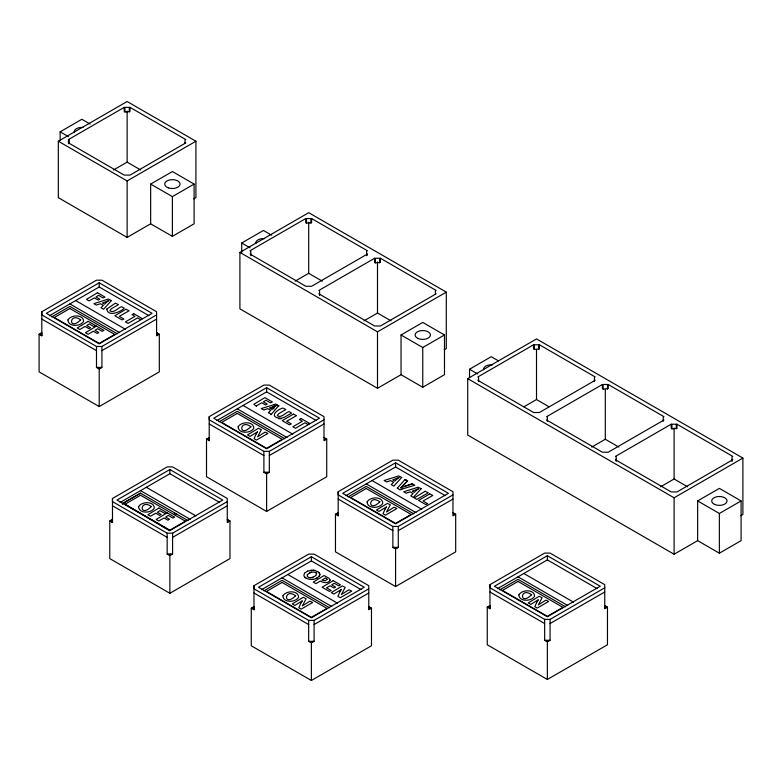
<?xml version="1.0" encoding="UTF-8"?>
<svg xmlns="http://www.w3.org/2000/svg" width="782" height="782" viewBox="0 0 782 782"><rect width="100%" height="100%" fill="white"/><g stroke="black" fill="none" stroke-linecap="round" stroke-linejoin="round"><path stroke-width="1.17" d="M41.27 335.488L41.27 332.976M39.1 334.227L41.817 335.801L41.817 332.663L39.1 334.227L39.1 371.861L99.206 406.562L159.313 371.861L159.313 334.227L156.595 335.801L156.595 311.754L101.924 280.191L96.489 280.191L41.817 311.754L41.817 314.892L96.489 346.465L101.924 346.465L156.595 314.892M111.934 522.2L111.943 519.698M109.763 520.949L112.481 522.513L112.481 519.385L109.763 520.949L109.763 558.583L169.87 593.284L229.976 558.583L229.976 520.949L227.269 519.385M229.976 520.949L227.269 522.523L227.269 498.476L172.587 466.913L167.162 466.913L112.481 498.476L112.481 501.614L167.162 533.177L172.587 533.177L227.269 501.614M208.677 440.374L208.677 437.861M206.507 439.122L209.214 440.686L209.224 437.549L206.507 439.122L206.507 476.746L266.613 511.448L326.72 476.746L326.72 439.122L324.002 440.686L324.002 416.65L269.321 385.076L263.896 385.076L209.224 416.65L209.214 419.778L263.896 451.351L269.331 451.351L324.002 419.778M253.436 609.413L253.446 606.9M251.266 608.161L253.984 609.725L253.984 606.588L251.266 608.161L251.266 645.785L311.373 680.487L371.479 645.785L371.479 608.161L368.772 606.588M371.479 608.161L368.772 609.725L368.772 585.689L314.09 554.115L308.665 554.115L253.984 585.689L253.984 588.817L308.665 620.39L314.09 620.39L368.772 588.817M337.638 515.465L337.638 512.963M335.468 514.214L338.176 515.788L338.176 512.65L335.468 514.214L335.468 551.848L395.575 586.549L455.681 551.848L455.681 514.214L452.964 512.65M455.681 514.214L452.964 515.788L452.964 491.741L398.282 460.178L392.857 460.178L338.176 491.741L338.176 494.879L392.857 526.442L398.282 526.442L452.964 494.879M489.424 608.396L489.424 605.884M487.254 607.135L489.962 608.709L489.962 605.571L487.254 607.135L487.254 644.769L547.361 679.47L607.467 644.769L607.467 607.135L604.75 605.571M607.467 607.135L604.75 608.709L604.75 584.662L550.069 553.099L544.643 553.099L489.962 584.662L489.962 587.8L544.643 619.373L550.069 619.373L604.75 587.8M319.867 574.692C317.932 579.824 310.405 580.596 306.045 578.113M307.375 574.555C305.694 578.309 312.477 578.309 314.354 576.51M304.491 573.216L303.827 575.777L304.97 577.409M319.105 576.363L319.642 575.532M397.354 488.115L404.939 479.562L407.608 480.813L400.707 487.841L412.397 483.804L414.802 485.231L401.997 489.073M270.963 414.734L278.812 405.457M307.375 574.604L310.806 572.346M315.742 575.581L316.612 573.46M268.392 412.7L270.728 410.306L267.786 408.615L263.73 410.012L261.276 408.556L273.905 404.714M304.491 573.255L307.697 571.046M271.931 409.103L276.271 405.418L269.878 407.96M400.707 487.802L407.608 480.813L404.939 479.61M314.354 576.549L315.742 575.532M60.136 140.252L60.136 131.826L81.856 119.275L90.135 124.055M150.652 223.808L150.652 184.083L172.382 171.541L194.102 184.083L194.102 223.808L172.382 236.35L150.652 223.808L127.124 237.396L58.318 197.67L58.318 141.229L127.124 101.513L195.92 141.229L195.92 197.67L193.868 198.853M68.464 143.741L68.464 139.558L124.221 107.359L130.017 107.359L185.774 139.558L185.051 139.978L185.051 143.106M69.187 142.48L68.464 142.901L124.221 175.1L130.017 175.1L185.774 142.901L185.051 142.48M124.221 107.359L124.221 111.543L124.944 111.963L130.017 111.543L130.017 107.359M113.556 169.968L127.124 162.138L140.682 169.968M58.318 141.229L127.124 180.945L195.92 141.229M150.652 184.083L172.382 196.624L194.102 184.083M99.206 282.801L46.343 313.328L99.206 343.845L152.07 313.328L99.206 282.801L99.206 286.984L49.413 315.733M51.7 316.925L69.881 306.427L117.339 333.836M241.716 252.625L241.716 242.997L263.436 230.455L271.716 235.235M401.039 374.695L401.039 334.979L422.759 322.438L444.489 334.979L444.489 374.695L422.759 387.246L401.039 374.695L377.501 388.292L239.908 308.851L239.908 252.4L308.704 212.684L446.297 292.126L446.297 348.567L444.254 349.75M366.641 255.743L366.641 251.149L367.364 250.729L311.598 218.54L305.801 218.54L250.045 250.729L250.768 251.149L250.768 255.743M250.768 253.661L250.045 254.072L305.801 286.271L311.598 286.271L367.364 254.072L366.641 253.661M305.801 218.54L305.801 222.714L306.524 223.134L311.598 222.714L311.598 218.54M101.924 350.639L156.595 319.076M96.489 346.465L96.489 367.364L99.206 368.938L101.924 367.364L101.924 346.465M295.137 281.139L308.704 273.309L322.262 281.139M366.641 255.333L367.364 254.912M435.437 294.003L435.437 290.865L436.161 290.454L380.394 258.255L374.607 258.255L318.841 290.454L319.564 290.865L319.564 295.469M319.564 293.377L318.841 293.797L374.607 325.986L380.394 325.986L436.161 293.797L435.437 293.377M374.607 258.255L374.607 262.439L375.331 262.86L380.394 262.439L380.394 258.255M363.933 320.864L377.501 313.025L391.059 320.864M266.613 387.696L213.75 418.214L266.613 448.731L319.476 418.214L266.613 387.696L266.613 391.87L216.819 420.618M219.097 421.811L237.278 411.312L284.746 438.722M239.908 252.4L377.501 331.842L446.297 292.126M256.506 405.799L261.784 402.759L265.636 404.978L267.239 404.059L263.387 401.831L265.948 400.228L270.474 402.838L272.39 401.968L264.873 397.627L253.876 404.284L256.506 406.386M169.87 469.523L117.007 500.05L169.87 530.567L222.743 500.05L169.87 469.523L169.87 473.706L120.076 502.455M140.545 493.149L122.363 503.647L140.545 493.188L188.012 520.597M122.363 504.234L124.387 503.061M169.87 530.734L124.973 504.273L140.545 495.241L185.442 521.203M401.039 334.979L422.759 347.521L444.489 334.979M269.331 455.525L324.002 423.961M263.896 451.351L263.896 472.25L266.613 473.824L269.331 472.25L269.331 451.351M185.442 521.164L169.87 530.186L124.973 504.224M172.587 537.361L227.269 505.798M469.523 377.657L469.523 369.231L491.243 356.69L498.486 360.864M697.642 540.655L697.642 500.93L719.362 488.388L741.092 500.93L741.092 540.655L719.362 553.197L697.642 540.655L674.104 554.243L467.714 435.075L467.714 378.635L536.511 338.919L742.9 458.076L742.9 514.517L740.857 515.7M594.447 381.557L594.447 377.383L595.17 376.963L539.404 344.764L533.607 344.764L477.851 376.963L478.574 377.383L478.574 381.557M167.162 533.177L167.162 554.086L169.87 555.65L172.587 554.086L172.587 533.177M478.574 379.886L477.851 380.306L533.607 412.505L539.404 412.505L595.17 380.306L594.447 379.886M533.607 344.764L533.607 348.948L534.331 349.368L539.404 348.948L539.404 344.764M395.575 462.788L342.702 493.315L395.575 523.832L448.438 493.315L395.575 462.788L395.575 466.971L345.781 495.72M348.058 496.912L366.24 486.414L413.707 513.813M523.989 406.767L536.511 399.543L549.023 406.767M663.244 421.283L663.244 417.099L663.967 416.679L608.201 384.49L602.404 384.49L546.647 416.679L547.371 417.099L547.371 421.283M547.371 419.611L546.647 420.032L602.404 452.221L608.201 452.221L663.967 420.032L663.244 419.611M311.373 556.735L258.51 587.253L311.373 617.77L364.246 587.253L311.373 556.735L311.373 560.909L261.579 589.657M602.404 384.49L602.404 388.674L603.137 389.084L608.201 388.674L608.201 384.49M263.866 590.85L282.048 580.352L329.515 607.761M398.282 530.626L452.964 499.063M392.857 526.442L392.857 547.351L395.575 548.915L398.282 547.351L398.282 526.442M591.739 447.089L605.307 439.259L618.865 447.089M314.09 624.574L368.772 593M732.04 461.419L732.04 456.825L732.763 456.405L676.997 424.206L671.21 424.206L615.444 456.405L616.167 456.825L616.167 461.419M616.167 459.327L615.444 459.748L671.21 491.937L676.997 491.937L732.763 459.748L732.04 459.327M671.21 424.206L671.21 428.389L671.933 428.81L676.997 428.389L676.997 424.206M308.665 620.39L308.665 641.289L311.373 642.863L314.09 641.289L314.09 620.39M660.536 486.815L674.104 478.985L687.661 486.815M547.361 555.709L494.488 586.236L547.361 616.754L600.224 586.236L547.361 555.709L547.361 559.892L497.557 588.641M499.845 589.833L518.026 579.335L565.494 606.744M467.714 378.635L674.104 497.792L742.9 458.076M697.642 500.93L719.362 513.471L741.092 500.93M550.069 623.547L604.75 591.984M544.643 619.373L544.643 640.272L547.361 641.846L550.069 640.272L550.069 619.373M315.908 578.533L317.189 577.898M309.281 573.089L311.627 572.101M401.997 489.024L400.061 489.933L397.354 488.076M273.084 406.836L276.271 405.457M273.905 404.753L275.743 403.962L278.812 406.044L276.769 405.047M307.697 571.085L313.396 570.205M404.529 486.238L412.397 483.843M312.008 577.458L312.829 577.214M311.627 572.15L314.11 572.013L316.28 573.02M281.119 418.302L284.384 417.265L291.627 413.082L289.037 411.576C285.469 412.505 281.207 418.605 277.268 415.672L278.666 413.707L285.88 409.533L282.791 408.028C274.423 410.804 269.692 417.92 281.119 418.302L281.119 418.888M310.493 570.293L311.94 570.156M311.666 579.462L313.113 579.325M311.168 577.605L309.496 577.595M96.489 367.364L101.924 367.364M97.036 367.677L101.377 367.677M263.896 472.25L269.331 472.25M264.443 472.563L268.783 472.563M392.857 547.351L398.282 547.351M393.395 547.664L397.745 547.664M167.162 554.086L172.587 554.086M167.7 554.399L172.05 554.399M544.643 640.272L550.069 640.272M545.181 640.585L549.531 640.585M308.665 641.289L314.09 641.289M309.203 641.611L313.553 641.611M313.396 570.166L314.843 570.44M314.843 570.401L318.645 572.258L319.779 573.89M60.136 131.826L68.405 136.596M469.523 369.231L477.792 374.011M68.464 139.558L69.187 139.978L69.187 143.106M241.716 242.997L249.996 247.777M99.206 286.984L148.903 315.674M266.613 391.87L316.309 420.56M395.575 466.971L445.261 495.661M156.595 332.663L159.313 334.227M547.361 559.892L597.047 588.582M324.002 437.549L326.72 439.122M269.878 407.921L271.931 409.152L273.876 407.285L273.876 409.006M75.668 300.571L125.364 329.261M268.392 412.661L270.963 414.186M69.881 303.915L119.568 332.604M243.075 405.457L292.771 434.147M372.037 480.559L421.733 509.248M523.823 573.48L573.519 602.169M237.278 408.81L286.974 437.5M366.24 483.902L415.936 512.591M518.026 576.823L567.722 605.522M41.817 319.076L96.489 350.639M209.214 423.961L263.896 455.525M338.176 499.063L392.857 530.626M489.962 591.984L544.643 623.547M169.87 473.706L219.566 502.396M311.373 560.909L361.069 589.599M146.342 487.294L196.028 515.983M287.844 574.496L337.531 603.196M140.545 490.637L190.241 519.326M174.298 513.217L176.409 514.439M282.048 577.849L331.744 606.539M162.568 526.511L164.65 527.723M112.481 505.798L167.162 537.361M253.984 593L308.665 624.574M304.97 577.36L306.045 578.152M318.645 572.258L319.379 573.059M316.28 572.971L316.612 573.509M319.779 573.851L319.867 574.731M719.362 513.471L719.362 553.197M676.274 424.626L676.274 428.81M674.104 427.93L674.104 478.985M674.104 497.792L674.104 554.243M671.933 424.626L671.933 428.81M607.477 384.91L607.477 389.084M605.307 389.426L605.307 439.259M605.288 605.884L605.288 608.396M603.137 384.91L603.137 389.084M547.361 641.846L547.361 679.47M538.681 345.185L538.681 349.368M536.511 349.71L536.511 399.543M534.331 345.185L534.331 349.368M489.962 584.662L489.962 608.709M453.511 512.963L453.511 515.475M422.759 347.521L422.759 387.246M395.575 548.915L395.575 586.549M379.671 258.676L379.671 262.86M377.501 261.98L377.501 313.025M377.501 331.842L377.501 388.292M375.331 258.676L375.331 262.86M369.309 606.9L369.309 609.413M338.176 491.741L338.176 515.788M324.55 437.861L324.55 440.374M311.373 642.863L311.373 680.487M310.874 218.95L310.874 223.134M308.704 222.264L308.704 273.309M306.524 218.95L306.524 223.134M280.015 418.331L280.015 418.917M278.92 418.223L278.92 418.81M266.613 473.824L266.613 511.448M253.984 585.689L253.984 609.725M227.806 519.698L227.806 522.21M209.224 416.65L209.214 440.686M172.382 196.624L172.382 236.35M169.87 555.65L169.87 593.284M157.143 332.976L157.143 335.488M129.294 107.779L129.294 111.963M127.124 111.083L127.124 162.138M127.124 180.945L127.124 237.396M124.944 107.779L124.944 111.963M112.481 498.476L112.481 522.513M99.206 368.938L99.206 406.562M41.817 311.754L41.817 335.801M483.608 369.7A7.683 4.438 0 0 1 492.425 364.842M255.802 243.476A7.683 4.438 0 0 1 264.619 238.618M74.222 132.295A7.683 4.438 0 0 1 83.039 127.437M327.072 579.247L325.273 580.811L321.901 580.146L325.498 577.927L327.072 579.247M330.16 580.088C328.694 583.851 323.064 582.834 320.317 581.065L315.86 583.636L313.23 582.111L324.041 575.542L329.027 578.318L330.16 580.088M80.683 319.858C68.083 332.155 68.953 311.295 80.683 319.858M151.346 506.57C138.746 518.877 139.616 498.007 151.346 506.57M250.875 426.708C238.285 439.015 239.145 418.145 250.875 426.708M295.645 595.747C283.045 608.054 283.915 587.184 295.645 595.747M379.837 501.809C367.237 514.106 368.107 493.247 379.837 501.809M531.623 594.731C519.023 607.028 519.893 586.168 531.623 594.731M67.956 319.926C67.975 327.111 80.605 326.768 83.625 321.412C83.615 314.227 70.976 314.56 67.956 319.926M138.619 506.648C138.649 513.833 151.268 513.491 154.298 508.124C154.279 500.949 141.65 501.282 138.619 506.648M238.148 426.777C238.178 433.961 250.797 433.619 253.827 428.262C253.808 421.078 241.179 421.41 238.148 426.777M282.918 595.816C282.937 603 295.567 602.668 298.597 597.301C298.577 590.117 285.938 590.449 282.918 595.816M367.11 501.878C367.139 509.062 379.759 508.72 382.789 503.364C382.769 496.179 370.14 496.511 367.11 501.878M518.896 594.799C518.925 601.984 531.545 601.641 534.575 596.285C534.556 589.1 521.926 589.433 518.896 594.799M106.802 309.095C107.828 317.453 121.21 311.656 124.23 308.186L121.63 306.691C118.072 307.619 113.801 313.719 109.861 310.786L111.259 308.812L118.483 304.648L115.384 303.142L106.802 309.095M256.193 433.844L254.072 438.692L256.447 440.061L267.903 433.443L265.118 432.123L257.601 436.835L261.364 429.689L258.461 428.272L247.503 434.89L250.064 436.376L257.62 431.742L256.193 433.844M300.953 602.883L298.841 607.731L301.207 609.1L312.673 602.482L309.887 601.163L302.37 605.874L306.124 598.729L303.23 597.311L292.263 603.929L294.834 605.415L302.38 600.781L300.953 602.883M340.023 591.515L337.902 596.353L340.278 597.731L351.734 591.114L348.948 589.794L341.431 594.506L345.194 587.36L342.291 585.943L331.333 592.561L333.894 594.046L341.451 589.403L340.023 591.515M385.155 508.945L383.033 513.784L385.409 515.152L396.865 508.535L394.079 507.225L386.562 511.927L390.326 504.781L387.422 503.373L376.455 509.991L379.026 511.467L386.582 506.834L385.155 508.945M536.941 601.866L534.82 606.705L537.195 608.073L548.651 601.466L545.865 600.146L538.348 604.857L542.112 597.712L539.209 596.295L528.241 602.912L530.812 604.398L538.358 599.755L536.941 601.866M111.406 300.571L103.556 309.261L100.995 307.776L103.322 305.42L100.379 303.729L96.333 305.088L93.879 303.67L108.336 299.066L111.406 300.571M401.684 477.44L393.825 486.121L391.264 484.645L393.6 482.289L390.658 480.588L386.601 481.947L384.148 480.529L398.605 475.935L401.684 477.44M421.195 488.701L413.336 497.391L410.775 495.905L413.111 493.55L410.169 491.858L406.112 493.217L403.659 491.8L418.126 487.206L421.195 488.701M106.469 302.36L104.524 304.218L102.471 303.035L108.864 300.523L106.469 302.36M396.738 479.229L394.793 481.086L392.74 479.894L399.133 477.391L396.738 479.229M416.249 490.49L414.304 492.347L412.251 491.164L418.644 488.662L416.249 490.49M97.467 292.742L86.47 299.389L89.109 300.914L94.378 297.864L98.229 300.093L99.832 299.164L95.981 296.945L98.542 295.332L103.077 297.952L104.984 297.082L97.467 292.742M88.21 321.334L77.213 327.981L79.842 329.505L85.121 326.456L88.972 328.684L90.575 327.756L86.724 325.537L89.285 323.934L93.811 326.544L95.727 325.674L88.21 321.334M96.46 326.094L85.463 332.751L88.102 334.276L93.371 331.226L97.222 333.445L98.825 332.526L94.974 330.297L97.535 328.694L102.071 331.314L103.977 330.444L96.46 326.094M125.961 309.242L114.827 315.762L122.012 319.916L123.927 319.046L119.284 316.358L129.079 310.777L125.961 309.242M158.873 508.056L147.876 514.703L150.515 516.228L155.784 513.178L159.636 515.406L161.239 514.478L157.387 512.259L159.948 510.646L164.484 513.266L166.39 512.396L158.873 508.056M293.358 414.128L282.234 420.648L289.418 424.802L291.334 423.932L286.691 421.244L296.486 415.662L293.358 414.128M167.123 512.816L156.136 519.473L158.766 520.988L164.044 517.948L167.895 520.167L169.489 519.248L165.637 517.019L168.198 515.416L172.734 518.036L174.65 517.156L167.123 512.816M429.729 493.901L418.595 500.421L425.789 504.576L427.705 503.706L423.052 501.018L432.847 495.436L429.729 493.901M333.23 580.655L322.106 587.233L329.29 591.378L331.197 590.508L326.514 587.81L330.141 585.786L333.992 588.005L335.595 587.087L331.744 584.858L334.295 583.255L338.762 585.826L340.473 584.838L333.23 580.655M425.164 491.272L414.206 497.89L416.845 499.415L428.292 492.807L425.164 491.272M69.881 308.519L54.31 317.512L99.206 343.425L114.778 334.442L69.881 308.519M133.712 313.67L132.002 314.657L134.963 316.368L125.413 321.871L128.053 323.396L137.593 317.883L140.525 319.574L142.236 318.587L133.712 313.67M237.278 413.404L221.707 422.397L266.613 448.321L282.185 439.328L237.278 413.404M301.119 418.556L299.408 419.543L302.36 421.254L292.82 426.767L295.449 428.282L305 422.769L307.922 424.46L309.633 423.473L301.119 418.556M366.24 488.506L350.668 497.489L395.575 523.412L411.146 514.429L366.24 488.506M282.048 582.443L266.476 591.436L311.373 617.36L326.944 608.367L282.048 582.443M518.026 581.427L502.455 590.42L547.361 616.333L562.923 607.35L518.026 581.427M714.543 504.38A7.683 4.438 0 0 0 726.957 501.614A7.683 4.438 0 0 0 716.595 496.795A7.683 4.438 0 0 0 714.543 504.38M417.94 338.43A7.683 4.438 0 0 0 430.354 335.664A7.683 4.438 0 0 0 419.993 330.845A7.683 4.438 0 0 0 417.94 338.43M168.374 187.866A7.683 4.438 0 0 0 180.055 184.2A7.683 4.438 0 0 0 168.707 180.192A7.683 4.438 0 0 0 168.374 187.866"/></g></svg>
